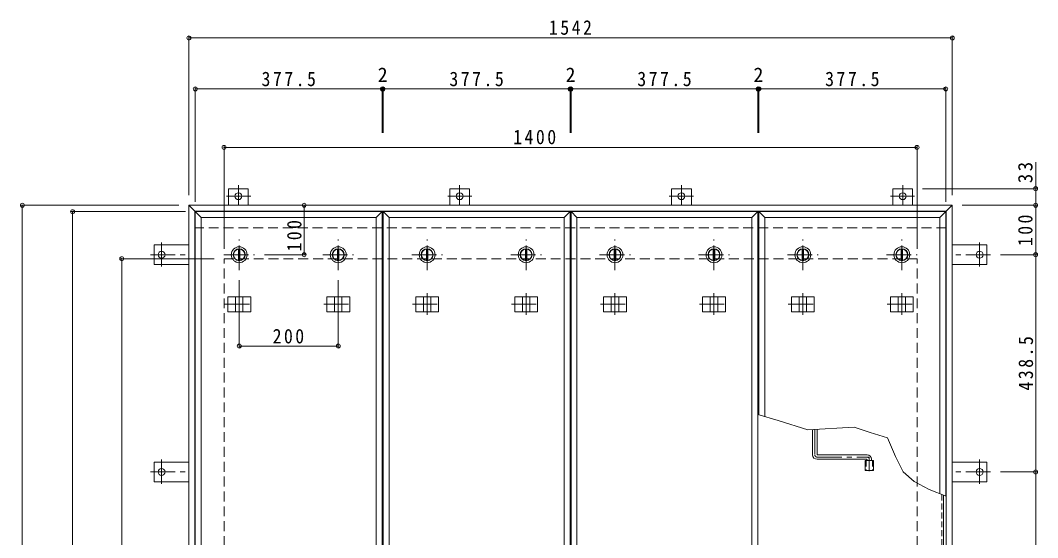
# Model space of a CAD drawing. Units: millimetres at full size, sheet at 1:10. Extents: x -2620 to 2719, y -1962 to 1858.
# Drawn here: x -2573 to -518, y 662 to 1707 of the extents above; entities that cross this region are included whole.
import ezdxf
from ezdxf.enums import TextEntityAlignment as Align

# ---------------------------------------------------------------- set-up
doc = ezdxf.new("R2010")
doc.units = ezdxf.units.MM
doc.header["$LTSCALE"] = 10
doc.header["$PDMODE"] = 32
doc.header["$PDSIZE"] = 8
for name, pattern in [('CHAIN1', [8, 5, -1, 1, -1]), ('DASHED1', [1.8, 1.2, -0.6]), ('DASHED2', [3, 2, -1])]:
    doc.linetypes.add(name, pattern=pattern)
for name, color, linetype, lineweight in [('0-1_躯体', 2, 'DASHED2', 9), ('0-2_仕上', 4, 'Continuous', 9), ('0-3_建具', 4, 'Continuous', 9), ('0-5_寸法', 7, 'Continuous', 9), ('0-6_ハッチ', 6, 'Continuous', 9), ('0-A', 3, 'CHAIN1', 9), ('0-C', 2, 'Continuous', 9), ('0-E', 3, 'Continuous', 9), ('0-F', 7, 'Continuous', 9)]:
    doc.layers.add(name, color=color, linetype=linetype, lineweight=lineweight)
doc.styles.add('ＭＳ ゴシック', font='')
doc.styles.get('ＭＳ ゴシック').set_extended_font_data('MS Gothic')

msp = doc.modelspace()

# ---------------------------------------------------------------- linework, layer by layer
at = {"layer": '0-1_躯体'}
for p, q in [((-702.35, 1287.38), (-2220.35, 1287.38)), ((-2161.35, 1225.38), (-761.35, 1225.38)), ((-2161.35, -74.62), (-2161.35, 1225.38)), ((-761.35, -74.62), (-761.35, 1225.38))]:
    msp.add_line(p, q, dxfattribs=at)
at = {"layer": '0-2_仕上'}
for p, q in [((-2219.35, 1320.38), (-1841.85, 1320.38)), ((-2207.35, 1308.38), (-2219.35, 1320.38)), ((-2219.35, -169.62), (-2219.35, 1320.38)), ((-1853.85, 1308.38), (-1841.85, 1320.38)), ((-1841.85, -169.62), (-1841.85, 1320.38)), ((-1839.85, 1320.38), (-1462.35, 1320.38)), ((-1827.85, 1308.38), (-1839.85, 1320.38)), ((-1839.85, -169.62), (-1839.85, 1320.38)), ((-1474.35, 1308.38), (-1462.35, 1320.38)), ((-1462.35, -169.62), (-1462.35, 1320.38)), ((-1460.35, 1320.38), (-1082.85, 1320.38)), ((-1448.35, 1308.38), (-1460.35, 1320.38)), ((-1460.35, -169.62), (-1460.35, 1320.38)), ((-1094.85, 1308.38), (-1082.85, 1320.38)), ((-1082.85, -169.62), (-1082.85, 1320.38)), ((-1080.85, 1320.38), (-703.35, 1320.38)), ((-1068.85, 1308.38), (-1080.85, 1320.38)), ((-1080.85, 909.97), (-1080.85, 1320.38)), ((-715.35, 1308.38), (-703.35, 1320.38)), ((-703.35, 746.15), (-703.35, 1320.38)), ((-2207.35, 1308.38), (-1853.85, 1308.38)), ((-2207.35, -157.62), (-2207.35, 1308.38)), ((-1853.85, -157.62), (-1853.85, 1308.38)), ((-1827.85, 1308.38), (-1474.35, 1308.38)), ((-1827.85, -157.62), (-1827.85, 1308.38)), ((-1474.35, -157.62), (-1474.35, 1308.38)), ((-1448.35, 1308.38), (-1094.85, 1308.38)), ((-1448.35, -157.62), (-1448.35, 1308.38)), ((-1094.85, -157.62), (-1094.85, 1308.38)), ((-1068.85, 1308.38), (-715.35, 1308.38)), ((-1068.85, 906.57), (-1068.85, 1308.38)), ((-715.35, 750.8), (-715.35, 1308.38))]:
    msp.add_line(p, q, dxfattribs=at)
at = {"layer": '0-2_仕上', "color": 3}
for p, q in [((-866.5, 817.88), (-866.5, 797.88)), ((-866.5, 817.88), (-849.2, 817.88)), ((-849.2, 817.88), (-849.2, 797.88)), ((-866.5, 797.88), (-849.2, 797.88))]:
    msp.add_line(p, q, dxfattribs=at)
at = {"layer": '0-2_仕上', "color": 3, "linetype": 'DASHED1'}
for p, q in [((-864.2, 817.88), (-864.2, 797.88)), ((-851.5, 817.88), (-851.5, 797.88))]:
    msp.add_line(p, q, dxfattribs=at)
at = {"layer": '0-3_建具', "color": 2}
for p, q in [((-690.35, 1333.38), (-2232.35, 1333.38)), ((-2232.35, 1333.38), (-2220.35, 1321.38)), ((-2232.35, -182.62), (-2232.35, 1333.38)), ((-702.35, 1321.38), (-2220.35, 1321.38)), ((-2220.35, -170.62), (-2220.35, 1321.38)), ((-690.35, 1333.38), (-702.35, 1321.38)), ((-702.35, -170.62), (-702.35, 1321.38)), ((-690.35, -182.62), (-690.35, 1333.38))]:
    msp.add_line(p, q, dxfattribs=at)
at = {"layer": '0-3_建具', "linetype": 'CHAIN1'}
for p, q in [((-2130.6, 1155.5), (-2130.6, 1112.26)), ((-1930.6, 1155.5), (-1930.6, 1112.26)), ((-1751.1, 1155.5), (-1751.1, 1112.26)), ((-1551.1, 1155.5), (-1551.1, 1112.26)), ((-1371.6, 1155.5), (-1371.6, 1112.26)), ((-1171.6, 1155.5), (-1171.6, 1112.26)), ((-992.1, 1155.5), (-992.1, 1112.26)), ((-792.1, 1155.5), (-792.1, 1112.26)), ((-2160.01, 1133.38), (-2101.19, 1133.38)), ((-1960.01, 1133.38), (-1901.19, 1133.38)), ((-1780.51, 1133.38), (-1721.69, 1133.38)), ((-1580.51, 1133.38), (-1521.69, 1133.38)), ((-1401.01, 1133.38), (-1342.19, 1133.38)), ((-1201.01, 1133.38), (-1142.19, 1133.38)), ((-1021.51, 1133.38), (-962.69, 1133.38)), ((-821.51, 1133.38), (-762.69, 1133.38))]:
    msp.add_line(p, q, dxfattribs=at)
at = {"layer": '0-3_建具'}
for p, q in [((-2153.69, 1148.38), (-2153.69, 1118.38)), ((-2153.69, 1148.38), (-2107.51, 1148.38)), ((-2138.1, 1148.38), (-2138.1, 1118.38)), ((-2123.1, 1148.38), (-2123.1, 1118.38)), ((-2107.51, 1148.38), (-2107.51, 1118.38)), ((-1953.69, 1148.38), (-1953.69, 1118.38)), ((-1953.69, 1148.38), (-1907.51, 1148.38)), ((-1938.1, 1148.38), (-1938.1, 1118.38)), ((-1923.1, 1148.38), (-1923.1, 1118.38)), ((-1907.51, 1148.38), (-1907.51, 1118.38)), ((-1774.19, 1148.38), (-1774.19, 1118.38)), ((-1774.19, 1148.38), (-1728.01, 1148.38)), ((-1758.6, 1148.38), (-1758.6, 1118.38)), ((-1743.6, 1148.38), (-1743.6, 1118.38)), ((-1728.01, 1148.38), (-1728.01, 1118.38)), ((-1574.19, 1148.38), (-1574.19, 1118.38)), ((-1574.19, 1148.38), (-1528.01, 1148.38)), ((-1558.6, 1148.38), (-1558.6, 1118.38)), ((-1543.6, 1148.38), (-1543.6, 1118.38)), ((-1528.01, 1148.38), (-1528.01, 1118.38)), ((-1394.69, 1148.38), (-1394.69, 1118.38)), ((-1394.69, 1148.38), (-1348.51, 1148.38)), ((-1379.1, 1148.38), (-1379.1, 1118.38)), ((-1364.1, 1148.38), (-1364.1, 1118.38)), ((-1348.51, 1148.38), (-1348.51, 1118.38)), ((-1194.69, 1148.38), (-1194.69, 1118.38)), ((-1194.69, 1148.38), (-1148.51, 1148.38)), ((-1179.1, 1148.38), (-1179.1, 1118.38)), ((-1164.1, 1148.38), (-1164.1, 1118.38)), ((-1148.51, 1148.38), (-1148.51, 1118.38)), ((-1015.19, 1148.38), (-1015.19, 1118.38)), ((-1015.19, 1148.38), (-969.01, 1148.38)), ((-999.6, 1148.38), (-999.6, 1118.38)), ((-984.6, 1148.38), (-984.6, 1118.38)), ((-969.01, 1148.38), (-969.01, 1118.38)), ((-815.19, 1148.38), (-815.19, 1118.38)), ((-815.19, 1148.38), (-769.01, 1148.38)), ((-799.6, 1148.38), (-799.6, 1118.38)), ((-784.6, 1148.38), (-784.6, 1118.38)), ((-769.01, 1148.38), (-769.01, 1118.38)), ((-2153.69, 1118.38), (-2107.51, 1118.38)), ((-1953.69, 1118.38), (-1907.51, 1118.38)), ((-1774.19, 1118.38), (-1728.01, 1118.38)), ((-1574.19, 1118.38), (-1528.01, 1118.38)), ((-1394.69, 1118.38), (-1348.51, 1118.38)), ((-1194.69, 1118.38), (-1148.51, 1118.38)), ((-1015.19, 1118.38), (-969.01, 1118.38)), ((-815.19, 1118.38), (-769.01, 1118.38))]:
    msp.add_line(p, q, dxfattribs=at)
at = {"layer": '0-5_寸法'}
msp.add_line((-521.83, 1366.58), (-521.83, 1420.34), dxfattribs=at)
msp.add_lwpolyline([(-702.35, 745.76), (-736.89, 759.14), (-767.12, 775.56), (-789.69, 794.8), (-805.05, 826.25), (-820.86, 863.71), (-855.83, 874.4), (-888.38, 885.2), (-982.13, 880.18), (-1042.18, 899.01), (-1082.85, 910.54)], dxfattribs=at)
at = {"layer": '0-6_ハッチ'}
for p, q in [((-972.35, 880.7), (-972.35, 829.38)), ((-963.35, 881.18), (-963.35, 830.38)), ((-962.35, 829.38), (-862.35, 829.38)), ((-863.35, 820.38), (-963.35, 820.38)), ((-862.35, 819.38), (-862.35, 817.88)), ((-853.35, 820.38), (-853.35, 817.88))]:
    msp.add_line(p, q, dxfattribs=at)
at = {"layer": '0-6_ハッチ', "linetype": 'CHAIN1'}
for p, q in [((-967.85, 880.94), (-967.85, 829.39)), ((-963.34, 824.88), (-857.85, 824.88)), ((-857.85, 796.5), (-857.85, 824.88))]:
    msp.add_line(p, q, dxfattribs=at)
at = {"layer": '0-6_ハッチ'}
for centre, radius, start, end in [((-963.35, 829.38), 9, 180, 270), ((-962.35, 830.38), 1, 180, 270), ((-862.35, 820.38), 9, 0, 90), ((-863.35, 819.38), 1, 0, 90)]:
    msp.add_arc(centre, radius, start, end, dxfattribs=at)
at = {"layer": '0-6_ハッチ', "linetype": 'CHAIN1'}
for centre, radius, start, end in [((-963.34, 829.39), 4.51, 180, 270), ((-862.35, 820.38), 4.5, 360, 89.70431)]:
    msp.add_arc(centre, radius, start, end, dxfattribs=at)
at = {"layer": '0-A', "linetype": 'DASHED1'}
msp.add_line((-711.05, 749.13), (-711.05, -124.92), dxfattribs=at)
at = {"layer": '0-A', "linetype": 'Continuous'}
msp.add_line((-707.85, -128.12), (-707.85, 747.89), dxfattribs=at)
at = {"layer": '0-C', "linetype": 'CHAIN1'}
for p, q in [((-2130.6, 1202.38), (-2130.6, 1264.38)), ((-1930.6, 1202.38), (-1930.6, 1264.38)), ((-1751.1, 1202.38), (-1751.1, 1264.38)), ((-1551.1, 1202.38), (-1551.1, 1264.38)), ((-1371.6, 1202.38), (-1371.6, 1264.38)), ((-1171.6, 1202.38), (-1171.6, 1264.38)), ((-992.1, 1202.38), (-992.1, 1264.38)), ((-792.1, 1202.38), (-792.1, 1264.38)), ((-2161.6, 1233.38), (-2099.6, 1233.38)), ((-1961.6, 1233.38), (-1899.6, 1233.38)), ((-1782.1, 1233.38), (-1720.1, 1233.38)), ((-1582.1, 1233.38), (-1520.1, 1233.38)), ((-1402.6, 1233.38), (-1340.6, 1233.38)), ((-1202.6, 1233.38), (-1140.6, 1233.38)), ((-1023.1, 1233.38), (-961.1, 1233.38)), ((-823.1, 1233.38), (-761.1, 1233.38))]:
    msp.add_line(p, q, dxfattribs=at)
at = {"layer": '0-C'}
for p, q in [((-2132.1, 1244.78), (-2132.1, 1221.98)), ((-2129.1, 1244.78), (-2129.1, 1221.98)), ((-1932.1, 1244.78), (-1932.1, 1221.98)), ((-1929.1, 1244.78), (-1929.1, 1221.98)), ((-1752.6, 1244.78), (-1752.6, 1221.98)), ((-1749.6, 1244.78), (-1749.6, 1221.98)), ((-1552.6, 1244.78), (-1552.6, 1221.98)), ((-1549.6, 1244.78), (-1549.6, 1221.98)), ((-1373.1, 1244.78), (-1373.1, 1221.98)), ((-1370.1, 1244.78), (-1370.1, 1221.98)), ((-1173.1, 1244.78), (-1173.1, 1221.98)), ((-1170.1, 1244.78), (-1170.1, 1221.98)), ((-993.6, 1244.78), (-993.6, 1221.98)), ((-990.6, 1244.78), (-990.6, 1221.98)), ((-793.6, 1244.78), (-793.6, 1221.98)), ((-790.6, 1244.78), (-790.6, 1221.98))]:
    msp.add_line(p, q, dxfattribs=at)
for centre, radius in [((-2130.6, 1233.38), 16), ((-2130.6, 1233.38), 12), ((-2130.6, 1233.38), 11.5), ((-1930.6, 1233.38), 16), ((-1930.6, 1233.38), 12), ((-1930.6, 1233.38), 11.5), ((-1751.1, 1233.38), 16), ((-1751.1, 1233.38), 12), ((-1751.1, 1233.38), 11.5), ((-1551.1, 1233.38), 16), ((-1551.1, 1233.38), 12), ((-1551.1, 1233.38), 11.5), ((-1371.6, 1233.38), 16), ((-1371.6, 1233.38), 12), ((-1371.6, 1233.38), 11.5), ((-1171.6, 1233.38), 16), ((-1171.6, 1233.38), 12), ((-1171.6, 1233.38), 11.5), ((-992.1, 1233.38), 16), ((-992.1, 1233.38), 12), ((-992.1, 1233.38), 11.5), ((-792.1, 1233.38), 16), ((-792.1, 1233.38), 12), ((-792.1, 1233.38), 11.5)]:
    msp.add_circle(centre, radius, dxfattribs=at)
at = {"layer": '0-E'}
for p, q in [((-2112.35, 1366.58), (-2152.35, 1366.58)), ((-2152.35, 1333.38), (-2152.35, 1366.58)), ((-2112.35, 1333.38), (-2112.35, 1366.58)), ((-1705.35, 1333.38), (-1705.35, 1366.58)), ((-1665.35, 1366.58), (-1705.35, 1366.58)), ((-1665.35, 1333.38), (-1665.35, 1366.58)), ((-1257.35, 1366.58), (-1217.35, 1366.58)), ((-1257.35, 1333.38), (-1257.35, 1366.58)), ((-1217.35, 1333.38), (-1217.35, 1366.58)), ((-810.35, 1333.38), (-810.35, 1366.58)), ((-810.35, 1366.58), (-770.35, 1366.58)), ((-770.35, 1333.38), (-770.35, 1366.58)), ((-2302.55, 1253.38), (-2302.55, 1213.38)), ((-2232.35, 1253.38), (-2302.55, 1253.38)), ((-690.35, 1253.38), (-620.15, 1253.38)), ((-620.15, 1253.38), (-620.15, 1213.38)), ((-2232.35, 1213.38), (-2302.55, 1213.38)), ((-690.35, 1213.38), (-620.15, 1213.38)), ((-2302.55, 814.88), (-2302.55, 774.88)), ((-2232.35, 814.88), (-2302.55, 814.88)), ((-690.35, 814.88), (-620.15, 814.88)), ((-620.15, 814.88), (-620.15, 774.88)), ((-2232.35, 774.88), (-2302.55, 774.88)), ((-690.35, 774.88), (-620.15, 774.88))]:
    msp.add_line(p, q, dxfattribs=at)
at = {"layer": '0-E', "linetype": 'CHAIN1'}
for p, q in [((-2132.35, 1373.74), (-2132.35, 1333.58)), ((-1685.35, 1373.74), (-1685.35, 1333.58)), ((-1237.35, 1373.74), (-1237.35, 1333.58)), ((-790.35, 1373.74), (-790.35, 1333.58)), ((-2107.51, 1351.58), (-2156.39, 1351.58)), ((-1660.51, 1351.58), (-1709.4, 1351.58)), ((-1262.19, 1351.58), (-1213.3, 1351.58)), ((-815.19, 1351.58), (-766.3, 1351.58)), ((-2287.55, 1258.22), (-2287.55, 1209.33)), ((-635.15, 1258.22), (-635.15, 1209.33)), ((-2309.71, 1233.38), (-2232.35, 1233.38)), ((-612.99, 1233.38), (-690.35, 1233.38)), ((-2287.55, 819.72), (-2287.55, 770.83)), ((-635.15, 819.72), (-635.15, 770.83)), ((-2309.71, 794.88), (-2232.35, 794.88)), ((-612.99, 794.88), (-690.35, 794.88))]:
    msp.add_line(p, q, dxfattribs=at)
at = {"layer": '0-E'}
for centre in [(-2132.35, 1351.58), (-1685.35, 1351.58), (-1237.35, 1351.58), (-790.35, 1351.58), (-2287.55, 1233.38), (-635.15, 1233.38), (-2287.55, 794.88), (-635.15, 794.88)]:
    msp.add_circle(centre, 7, dxfattribs=at)
at = {"layer": '0-F'}
for p, q in [((-2232.35, 1674.09), (-2232.35, 1353.38)), ((-2232.35, 1671.09), (-690.35, 1671.09)), ((-690.35, 1674.09), (-690.35, 1353.38)), ((-2219.35, 1571.3), (-2219.35, 1340.38)), ((-2219.35, 1568.3), (-1841.85, 1568.3)), ((-1841.85, 1571.3), (-1841.85, 1479.54)), ((-1841.85, 1568.3), (-1839.85, 1568.3)), ((-1839.85, 1571.3), (-1839.85, 1479.54)), ((-1839.85, 1568.3), (-1462.35, 1568.3)), ((-1462.35, 1571.3), (-1462.35, 1479.54)), ((-1462.35, 1568.3), (-1460.35, 1568.3)), ((-1460.35, 1571.3), (-1460.35, 1479.54)), ((-1460.35, 1568.3), (-1082.85, 1568.3)), ((-1082.85, 1571.3), (-1082.85, 1479.54)), ((-1082.85, 1568.3), (-1080.85, 1568.3)), ((-1080.85, 1571.3), (-1080.85, 1479.54)), ((-1080.85, 1568.3), (-703.35, 1568.3)), ((-703.35, 1571.3), (-703.35, 1340.38)), ((-2161.35, 1453.1), (-2161.35, 1245.38)), ((-2161.35, 1450.1), (-761.35, 1450.1)), ((-761.35, 1453.1), (-761.35, 1245.38)), ((-518.83, 1366.58), (-750.35, 1366.58)), ((-521.83, 1333.38), (-521.83, 1366.58)), ((-2571.75, 1333.38), (-2252.35, 1333.38)), ((-2568.75, 1333.38), (-2568.75, -182.62)), ((-2470.31, 1320.38), (-2239.35, 1320.38)), ((-2467.31, -169.62), (-2467.31, 1320.38)), ((-1999.46, 1333.38), (-1999.46, 1233.38)), ((-518.83, 1333.38), (-670.35, 1333.38)), ((-521.83, 1333.38), (-521.83, 1233.38)), ((-1996.46, 1233.38), (-2079.6, 1233.38)), ((-518.83, 1233.38), (-592.99, 1233.38)), ((-521.83, 794.88), (-521.83, 1233.38)), ((-2370.86, 1225.38), (-2181.35, 1225.38)), ((-2367.86, -74.62), (-2367.86, 1225.38)), ((-2130.6, 1045.94), (-2130.6, 1182.38)), ((-1930.6, 1045.94), (-1930.6, 1182.38)), ((-2130.6, 1048.94), (-1930.6, 1048.94)), ((-518.83, 794.88), (-592.99, 794.88)), ((-521.83, 355.88), (-521.83, 794.88))]:
    msp.add_line(p, q, dxfattribs=at)
for p in [(-2232.35, 1671.09), (-690.35, 1671.09), (-2219.35, 1568.3), (-1841.85, 1568.3), (-1839.85, 1568.3), (-1462.35, 1568.3), (-1460.35, 1568.3), (-1082.85, 1568.3), (-1080.85, 1568.3), (-703.35, 1568.3), (-2161.35, 1450.1), (-761.35, 1450.1), (-521.83, 1366.58), (-2568.75, 1333.38), (-1999.46, 1333.38), (-521.83, 1333.38), (-2467.31, 1320.38), (-1999.46, 1233.38), (-521.83, 1233.38), (-2367.86, 1225.38), (-2130.6, 1048.94), (-1930.6, 1048.94), (-521.83, 794.88)]:
    msp.add_point(p, dxfattribs=at)

# ---------------------------------------------------------------- texts
at = {"layer": '0-F', "color": 2, "style": 'ＭＳ ゴシック'}
for p in [(-1850.85, 1573.3), (-1471.35, 1573.3), (-1091.85, 1573.3)]:
    msp.add_text('2', height=29.33, dxfattribs=at).set_placement(p, align=Align.BOTTOM_LEFT)
at = {"layer": '0-F', "color": 2, "char_height": 29.33, "attachment_point": 7, "style": 'ＭＳ ゴシック'}
for s, insert in [('\\T1.28;\\W0.9;1542', (-1505.1, 1677.09)), ('\\T1.28;\\W0.9;377.5', (-2085.6, 1573.3)), ('\\T1.28;\\W0.9;377.5', (-1706.1, 1573.3)), ('\\T1.28;\\W0.9;377.5', (-1326.6, 1573.3)), ('\\T1.28;\\W0.9;377.5', (-947.1, 1573.3)), ('\\T1.28;\\W0.9;1400', (-1577.34, 1456.1)), ('\\T1.27;\\W0.9;200', (-2063.1, 1053.94))]:
    msp.add_mtext(s, dxfattribs=dict(at, insert=insert))
at = {"layer": '0-F', "color": 2, "char_height": 29.33, "attachment_point": 7, "rotation": 90, "style": 'ＭＳ ゴシック'}
for s, insert in [('\\T1.27;\\W0.95;33', (-527.83, 1377.84)), ('\\T1.27;\\W0.9;100', (-2004.46, 1239.9)), ('\\T1.27;\\W0.9;100', (-527.83, 1250.88)), ('\\T1.28;\\W0.9;438.5', (-526.83, 959.13))]:
    msp.add_mtext(s, dxfattribs=dict(at, insert=insert))

doc.saveas('drawing.dxf')
